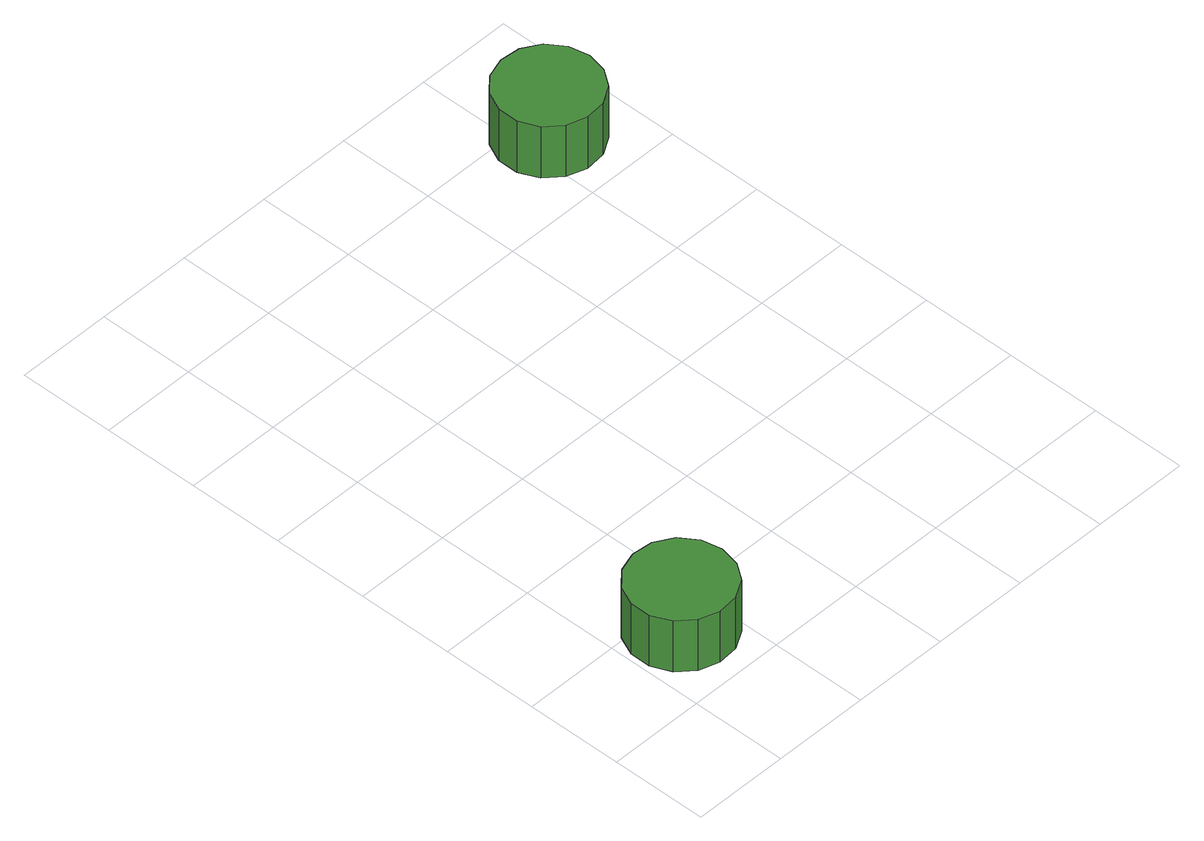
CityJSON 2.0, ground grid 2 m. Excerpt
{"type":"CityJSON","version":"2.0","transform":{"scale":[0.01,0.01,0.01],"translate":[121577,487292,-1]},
"CityObjects":{
"tree1":{"type":"SolitaryVegetationObject","attributes":{"function":"something"},"geometry":[{"type":"MultiSurface","lod":"1","boundaries":[[[0,1,2,3,4,5,6,7,8,9,10,11,12,13,14]],[[15,16,17,18,19,20,21,22,23,24,25,26,27,28,29]],[[0,29,28,1]],[[1,28,27,2]],[[2,27,26,3]],[[3,26,25,4]],[[4,25,24,5]],[[5,24,23,6]],[[6,23,22,7]],[[7,22,21,8]],[[8,21,20,9]],[[9,20,19,10]],[[10,19,18,11]],[[11,18,17,12]],[[12,17,16,13]],[[13,16,15,14]],[[14,15,29,0]]]}]},
"tree2":{"type":"SolitaryVegetationObject","attributes":{"function":"something"},"geometry":[{"type":"MultiSurface","lod":"1","boundaries":[[[30,31,32,33,34,35,36,37,38,39,40,41,42,43,44]],[[45,46,47,48,49,50,51,52,53,54,55,56,57,58,59]],[[30,59,58,31]],[[31,58,57,32]],[[32,57,56,33]],[[33,56,55,34]],[[34,55,54,35]],[[35,54,53,36]],[[36,53,52,37]],[[37,52,51,38]],[[38,51,50,39]],[[39,50,49,40]],[[40,49,48,41]],[[41,48,47,42]],[[42,47,46,43]],[[43,46,45,44]],[[44,45,59,30]]]}]}
},
"vertices":[
[218,144,183],[209,186,183],[184,221,183],[146,243,183],[103,247,183],[62,234,183],[30,205,183],[12,165,183],[12,122,183],[30,82,183],[62,53,183],[103,40,183],[146,44,183],[184,66,183],[209,101,183],[209,101,62],[184,66,62],[146,44,62],[103,40,62],[62,53,62],[30,82,62],[12,122,62],[12,165,62],[30,205,62],[62,234,62],[103,247,62],[146,243,62],[184,221,62],[209,186,62],[218,144,62],
[953,1151,183],[944,1193,183],[919,1228,183],[882,1250,183],[839,1254,183],[798,1241,183],[766,1212,183],[748,1173,183],[748,1130,183],[766,1090,183],[798,1061,183],[839,1048,183],[882,1052,183],[919,1074,183],[944,1109,183],[944,1109,61],[919,1074,61],[882,1052,61],[839,1048,61],[798,1061,61],[766,1090,61],[748,1130,61],[748,1173,61],[766,1212,61],[798,1241,61],[839,1254,61],[882,1250,61],[919,1228,61],[944,1193,61],[953,1151,61]
]}
